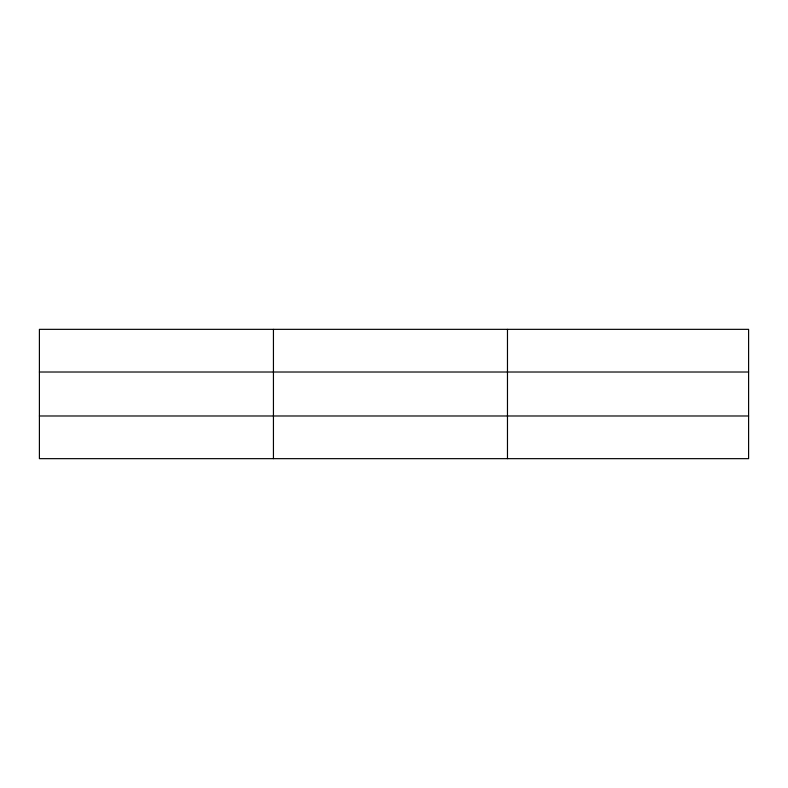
<?xml version="1.0" encoding="UTF-8"?>
<svg xmlns="http://www.w3.org/2000/svg" width="788" height="788" viewBox="0 0 788 788"><rect width="100%" height="100%" fill="white"/><g stroke="black" fill="none" stroke-linecap="round" stroke-linejoin="round"><path stroke-width="1.18" d="M273.436 458.655L273.436 329.345M507.472 458.655L507.472 329.345M748.6 372.015L748.6 329.345L39.4 329.345L39.4 458.655L748.6 458.655L748.6 372.015L39.4 372.015M39.4 415.985L748.6 415.985"/></g></svg>
